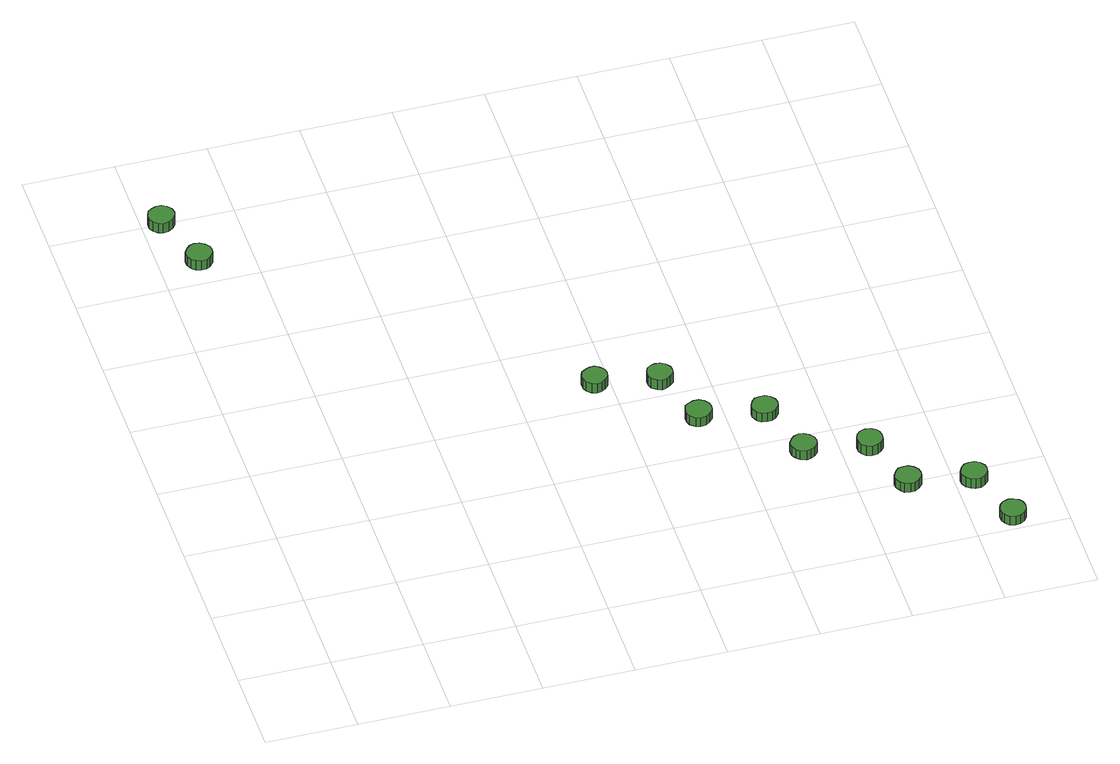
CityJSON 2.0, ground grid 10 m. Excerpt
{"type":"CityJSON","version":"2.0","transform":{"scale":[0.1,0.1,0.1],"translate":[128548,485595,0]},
"CityObjects":{
"tree1":{"type":"SolitaryVegetationObject","attributes":{"function":"something"},"geometry":[{"type":"MultiSurface","lod":"1","boundaries":[[[0,1,2,3,4,5,6,7,8,9,10,11,12,13,14]],[[15,16,17,18,19,20,21,22,23,24,25,26,27,28,29]],[[0,29,28,1]],[[1,28,27,2]],[[2,27,26,3]],[[3,26,25,4]],[[4,25,24,5]],[[5,24,23,6]],[[6,23,22,7]],[[7,22,21,8]],[[8,21,20,9]],[[9,20,19,10]],[[10,19,18,11]],[[11,18,17,12]],[[12,17,16,13]],[[13,16,15,14]],[[14,15,29,0]]]}]},
"tree2":{"type":"SolitaryVegetationObject","attributes":{"function":"something"},"geometry":[{"type":"MultiSurface","lod":"1","boundaries":[[[30,31,32,33,34,35,36,37,38,39,40,41,42,43,44]],[[45,46,47,48,49,50,51,52,53,54,55,56,57,58,59]],[[30,59,58,31]],[[31,58,57,32]],[[32,57,56,33]],[[33,56,55,34]],[[34,55,54,35]],[[35,54,53,36]],[[36,53,52,37]],[[37,52,51,38]],[[38,51,50,39]],[[39,50,49,40]],[[40,49,48,41]],[[41,48,47,42]],[[42,47,46,43]],[[43,46,45,44]],[[44,45,59,30]]]}]},
"tree3":{"type":"SolitaryVegetationObject","attributes":{"function":"something"},"geometry":[{"type":"MultiSurface","lod":"1","boundaries":[[[60,61,62,63,64,65,66,67,68,69,70,71,72,73,74]],[[75,76,77,78,79,80,81,82,83,84,85,86,87,88,89]],[[60,89,88,61]],[[61,88,87,62]],[[62,87,86,63]],[[63,86,85,64]],[[64,85,84,65]],[[65,84,83,66]],[[66,83,82,67]],[[67,82,81,68]],[[68,81,80,69]],[[69,80,79,70]],[[70,79,78,71]],[[71,78,77,72]],[[72,77,76,73]],[[73,76,75,74]],[[74,75,89,60]]]}]},
"tree4":{"type":"SolitaryVegetationObject","attributes":{"function":"something"},"geometry":[{"type":"MultiSurface","lod":"1","boundaries":[[[90,91,92,93,94,95,96,97,98,99,100,101,102,103,104]],[[105,106,107,108,109,110,111,112,113,114,115,116,117,118,119]],[[90,119,118,91]],[[91,118,117,92]],[[92,117,116,93]],[[93,116,115,94]],[[94,115,114,95]],[[95,114,113,96]],[[96,113,112,97]],[[97,112,111,98]],[[98,111,110,99]],[[99,110,109,100]],[[100,109,108,101]],[[101,108,107,102]],[[102,107,106,103]],[[103,106,105,104]],[[104,105,119,90]]]}]},
"tree5":{"type":"SolitaryVegetationObject","attributes":{"function":"something"},"geometry":[{"type":"MultiSurface","lod":"1","boundaries":[[[120,121,122,123,124,125,126,127,128,129,130,131,132,133,134]],[[135,136,137,138,139,140,141,142,143,144,145,146,147,148,149]],[[120,149,148,121]],[[121,148,147,122]],[[122,147,146,123]],[[123,146,145,124]],[[124,145,144,125]],[[125,144,143,126]],[[126,143,142,127]],[[127,142,141,128]],[[128,141,140,129]],[[129,140,139,130]],[[130,139,138,131]],[[131,138,137,132]],[[132,137,136,133]],[[133,136,135,134]],[[134,135,149,120]]]}]},
"tree6":{"type":"SolitaryVegetationObject","attributes":{"function":"something"},"geometry":[{"type":"MultiSurface","lod":"1","boundaries":[[[150,151,152,153,154,155,156,157,158,159,160,161,162,163,164]],[[165,166,167,168,169,170,171,172,173,174,175,176,177,178,179]],[[150,179,178,151]],[[151,178,177,152]],[[152,177,176,153]],[[153,176,175,154]],[[154,175,174,155]],[[155,174,173,156]],[[156,173,172,157]],[[157,172,171,158]],[[158,171,170,159]],[[159,170,169,160]],[[160,169,168,161]],[[161,168,167,162]],[[162,167,166,163]],[[163,166,165,164]],[[164,165,179,150]]]}]},
"tree7":{"type":"SolitaryVegetationObject","attributes":{"function":"something"},"geometry":[{"type":"MultiSurface","lod":"1","boundaries":[[[180,181,182,183,184,185,186,187,188,189,190,191,192,193,194]],[[195,196,197,198,199,200,201,202,203,204,205,206,207,208,209]],[[180,209,208,181]],[[181,208,207,182]],[[182,207,206,183]],[[183,206,205,184]],[[184,205,204,185]],[[185,204,203,186]],[[186,203,202,187]],[[187,202,201,188]],[[188,201,200,189]],[[189,200,199,190]],[[190,199,198,191]],[[191,198,197,192]],[[192,197,196,193]],[[193,196,195,194]],[[194,195,209,180]]]}]},
"tree8":{"type":"SolitaryVegetationObject","attributes":{"function":"something"},"geometry":[{"type":"MultiSurface","lod":"1","boundaries":[[[210,211,212,213,214,215,216,217,218,219,220,221,222,223,224]],[[225,226,227,228,229,230,231,232,233,234,235,236,237,238,239]],[[210,239,238,211]],[[211,238,237,212]],[[212,237,236,213]],[[213,236,235,214]],[[214,235,234,215]],[[215,234,233,216]],[[216,233,232,217]],[[217,232,231,218]],[[218,231,230,219]],[[219,230,229,220]],[[220,229,228,221]],[[221,228,227,222]],[[222,227,226,223]],[[223,226,225,224]],[[224,225,239,210]]]}]},
"tree9":{"type":"SolitaryVegetationObject","attributes":{"function":"something"},"geometry":[{"type":"MultiSurface","lod":"1","boundaries":[[[240,241,242,243,244,245,246,247,248,249,250,251,252,253,254]],[[255,256,257,258,259,260,261,262,263,264,265,266,267,268,269]],[[240,269,268,241]],[[241,268,267,242]],[[242,267,266,243]],[[243,266,265,244]],[[244,265,264,245]],[[245,264,263,246]],[[246,263,262,247]],[[247,262,261,248]],[[248,261,260,249]],[[249,260,259,250]],[[250,259,258,251]],[[251,258,257,252]],[[252,257,256,253]],[[253,256,255,254]],[[254,255,269,240]]]}]},
"tree10":{"type":"SolitaryVegetationObject","attributes":{"function":"something"},"geometry":[{"type":"MultiSurface","lod":"1","boundaries":[[[270,271,272,273,274,275,276,277,278,279,280,281,282,283,284]],[[285,286,287,288,289,290,291,292,293,294,295,296,297,298,299]],[[270,299,298,271]],[[271,298,297,272]],[[272,297,296,273]],[[273,296,295,274]],[[274,295,294,275]],[[275,294,293,276]],[[276,293,292,277]],[[277,292,291,278]],[[278,291,290,279]],[[279,290,289,280]],[[280,289,288,281]],[[281,288,287,282]],[[282,287,286,283]],[[283,286,285,284]],[[284,285,299,270]]]}]},
"tree11":{"type":"SolitaryVegetationObject","attributes":{"function":"something"},"geometry":[{"type":"MultiSurface","lod":"1","boundaries":[[[300,301,302,303,304,305,306,307,308,309,310,311,312,313,314]],[[315,316,317,318,319,320,321,322,323,324,325,326,327,328,329]],[[300,329,328,301]],[[301,328,327,302]],[[302,327,326,303]],[[303,326,325,304]],[[304,325,324,305]],[[305,324,323,306]],[[306,323,322,307]],[[307,322,321,308]],[[308,321,320,309]],[[309,320,319,310]],[[310,319,318,311]],[[311,318,317,312]],[[312,317,316,313]],[[313,316,315,314]],[[314,315,329,300]]]}]}
},
"vertices":[
[35,699,22],[34,705,22],[30,710,22],[25,713,22],[19,713,22],[14,711,22],[9,708,22],[7,702,22],[7,696,22],[9,691,22],[14,687,22],[19,685,22],[25,686,22],[30,689,22],[34,694,22],[34,694,9],[30,689,9],[25,686,9],[19,685,9],[14,687,9],[9,691,9],[7,696,9],[7,702,9],[9,708,9],[14,711,9],[19,713,9],[25,713,9],[30,710,9],[34,705,9],[35,699,9],
[57,635,20],[56,640,20],[52,645,20],[47,648,20],[41,649,20],[36,647,20],[32,643,20],[29,638,20],[29,632,20],[32,626,20],[36,623,20],[41,621,20],[47,621,20],[52,624,20],[56,629,20],[56,629,7],[52,624,7],[47,621,7],[41,621,7],[36,623,7],[32,626,7],[29,632,7],[29,638,7],[32,643,7],[36,647,7],[41,649,7],[47,648,7],[52,645,7],[56,640,7],[57,635,7],
[397,336,21],[396,341,21],[392,346,21],[387,349,21],[382,349,21],[377,347,21],[372,344,21],[370,339,21],[370,333,21],[372,328,21],[377,324,21],[382,322,21],[387,323,21],[392,326,21],[396,330,21],[396,330,8],[392,326,8],[387,323,8],[382,322,8],[377,324,8],[372,328,8],[370,333,8],[370,339,8],[372,344,8],[377,347,8],[382,349,8],[387,349,8],[392,346,8],[396,341,8],[397,336,8],
[463,321,22],[462,326,22],[458,331,22],[453,334,22],[448,334,22],[443,333,22],[438,329,22],[436,324,22],[436,318,22],[438,313,22],[443,309,22],[448,307,22],[453,308,22],[458,311,22],[462,315,22],[462,315,9],[458,311,9],[453,308,9],[448,307,9],[443,309,9],[438,313,9],[436,318,9],[436,324,9],[438,329,9],[443,333,9],[448,334,9],[453,334,9],[458,331,9],[462,326,9],[463,321,9],
[487,257,19],[486,263,19],[482,268,19],[477,271,19],[471,271,19],[466,269,19],[461,266,19],[459,260,19],[459,254,19],[461,249,19],[466,245,19],[471,243,19],[477,244,19],[482,247,19],[486,252,19],[486,252,7],[482,247,7],[477,244,7],[471,243,7],[466,245,7],[461,249,7],[459,254,7],[459,260,7],[461,266,7],[466,269,7],[471,271,7],[477,271,7],[482,268,7],[486,263,7],[487,257,7],
[554,243,21],[553,248,21],[549,253,21],[544,256,21],[539,256,21],[533,255,21],[529,251,21],[526,245,21],[526,240,21],[529,234,21],[533,230,21],[539,229,21],[544,229,21],[549,232,21],[553,237,21],[553,237,9],[549,232,9],[544,229,9],[539,229,9],[533,230,9],[529,234,9],[526,240,9],[526,245,9],[529,251,9],[533,255,9],[539,256,9],[544,256,9],[549,253,9],[553,248,9],[554,243,9],
[577,177,19],[576,182,19],[572,187,19],[567,190,19],[562,191,19],[556,189,19],[552,185,19],[549,180,19],[549,174,19],[552,169,19],[556,165,19],[562,163,19],[567,164,19],[572,166,19],[576,171,19],[576,171,7],[572,166,7],[567,164,7],[562,163,7],[556,165,7],[552,169,7],[549,174,7],[549,180,7],[552,185,7],[556,189,7],[562,191,7],[567,190,7],[572,187,7],[576,182,7],[577,177,7],
[644,163,21],[643,169,21],[640,173,21],[635,176,21],[629,177,21],[623,175,21],[619,171,21],[617,166,21],[617,160,21],[619,155,21],[623,151,21],[629,149,21],[635,150,21],[640,153,21],[643,157,21],[643,157,8],[640,153,8],[635,150,8],[629,149,8],[623,151,8],[619,155,8],[617,160,8],[617,166,8],[619,171,8],[623,175,8],[629,177,8],[635,176,8],[640,173,8],[643,169,8],[644,163,8],
[667,98,19],[666,104,19],[662,109,19],[657,112,19],[652,112,19],[646,111,19],[642,107,19],[639,101,19],[639,96,19],[642,90,19],[646,86,19],[652,85,19],[657,85,19],[662,88,19],[666,93,19],[666,93,7],[662,88,7],[657,85,7],[652,85,7],[646,86,7],[642,90,7],[639,96,7],[639,101,7],[642,107,7],[646,111,7],[652,112,7],[657,112,7],[662,109,7],[666,104,7],[667,98,7],
[734,84,21],[733,89,21],[729,94,21],[724,97,21],[718,97,21],[713,96,21],[709,92,21],[706,86,21],[706,81,21],[709,75,21],[713,72,21],[718,70,21],[724,70,21],[729,73,21],[733,78,21],[733,78,8],[729,73,8],[724,70,8],[718,70,8],[713,72,8],[709,75,8],[706,81,8],[706,86,8],[709,92,8],[713,96,8],[718,97,8],[724,97,8],[729,94,8],[733,89,8],[734,84,8],
[757,19,19],[756,25,19],[753,29,19],[748,32,19],[742,33,19],[736,31,19],[732,27,19],[730,22,19],[730,16,19],[732,11,19],[736,7,19],[742,5,19],[748,6,19],[753,9,19],[756,13,19],[756,13,7],[753,9,7],[748,6,7],[742,5,7],[736,7,7],[732,11,7],[730,16,7],[730,22,7],[732,27,7],[736,31,7],[742,33,7],[748,32,7],[753,29,7],[756,25,7],[757,19,7]
]}
